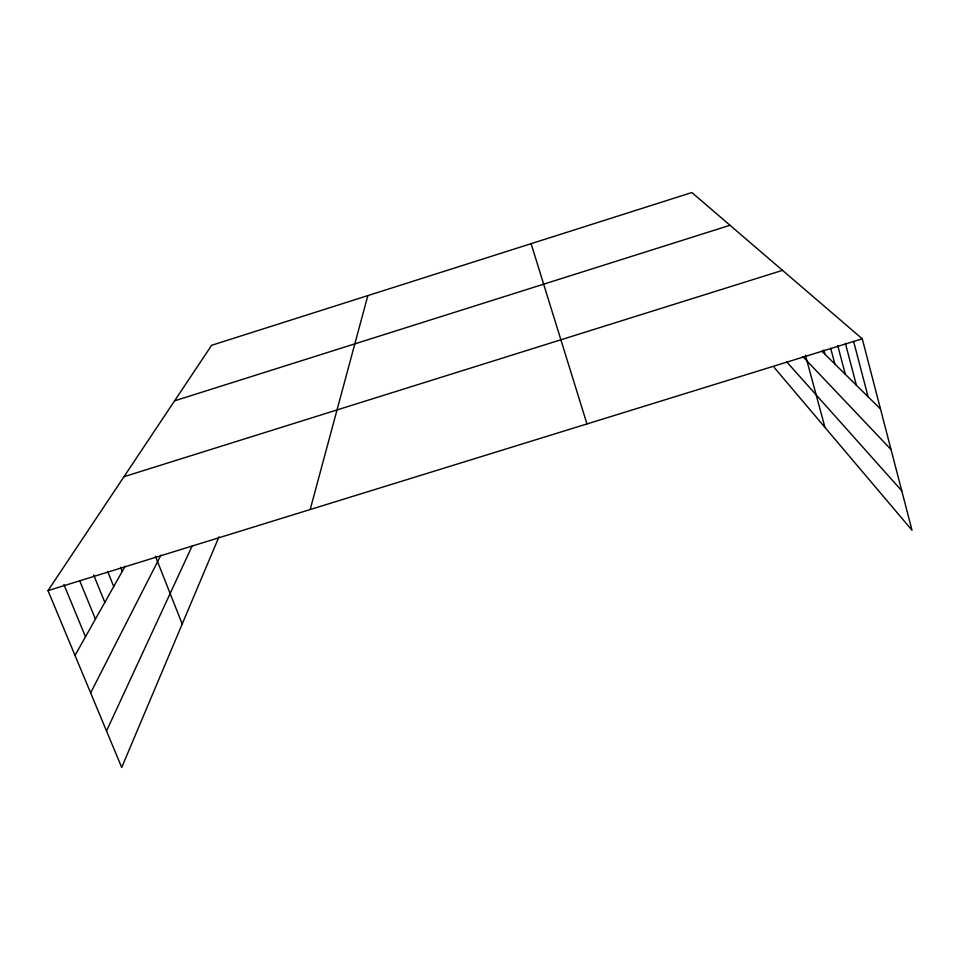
<?xml version="1.0" encoding="UTF-8"?>
<svg xmlns="http://www.w3.org/2000/svg" width="960" height="960" viewBox="0 0 960 960"><rect width="100%" height="100%" fill="white"/><g stroke="black" fill="none" stroke-linecap="round" stroke-linejoin="round"><path stroke-width="1.44" d="M310.188 509.532L367.836 295.608M218.976 536.832L121.716 767.46L48 590.616L211.632 345.288L691.872 192.54L862.26 338.808L912 530.22L774.204 367.464M106.512 730.992L192.012 546.24M90.636 692.892L160.932 555.12M75.012 655.416L125.136 566.244M174.588 400.836L730.008 225.276M123.984 476.7L782.508 270.348M48 590.616L862.26 338.808M821.796 351.156L880.5 408.996M802.932 356.688L891.048 449.568M786.756 361.932L901.752 490.788M63.912 584.556L85.5 636.744M79.68 580.74L95.424 619.092M93.672 575.016L104.82 602.376M107.652 571.476L113.736 586.512M120.552 567.348L122.208 571.452M155.436 556.26L182.208 624.012M531.108 243.684L586.956 423.936M805.44 355.2L824.964 427.416M823.8 349.956L824.94 354.252M830.676 348.252L834.876 364.032M845.388 343.344L856.404 385.26M837.732 345.564L845.352 374.352M853.608 341.304L868.104 396.78"/></g></svg>
